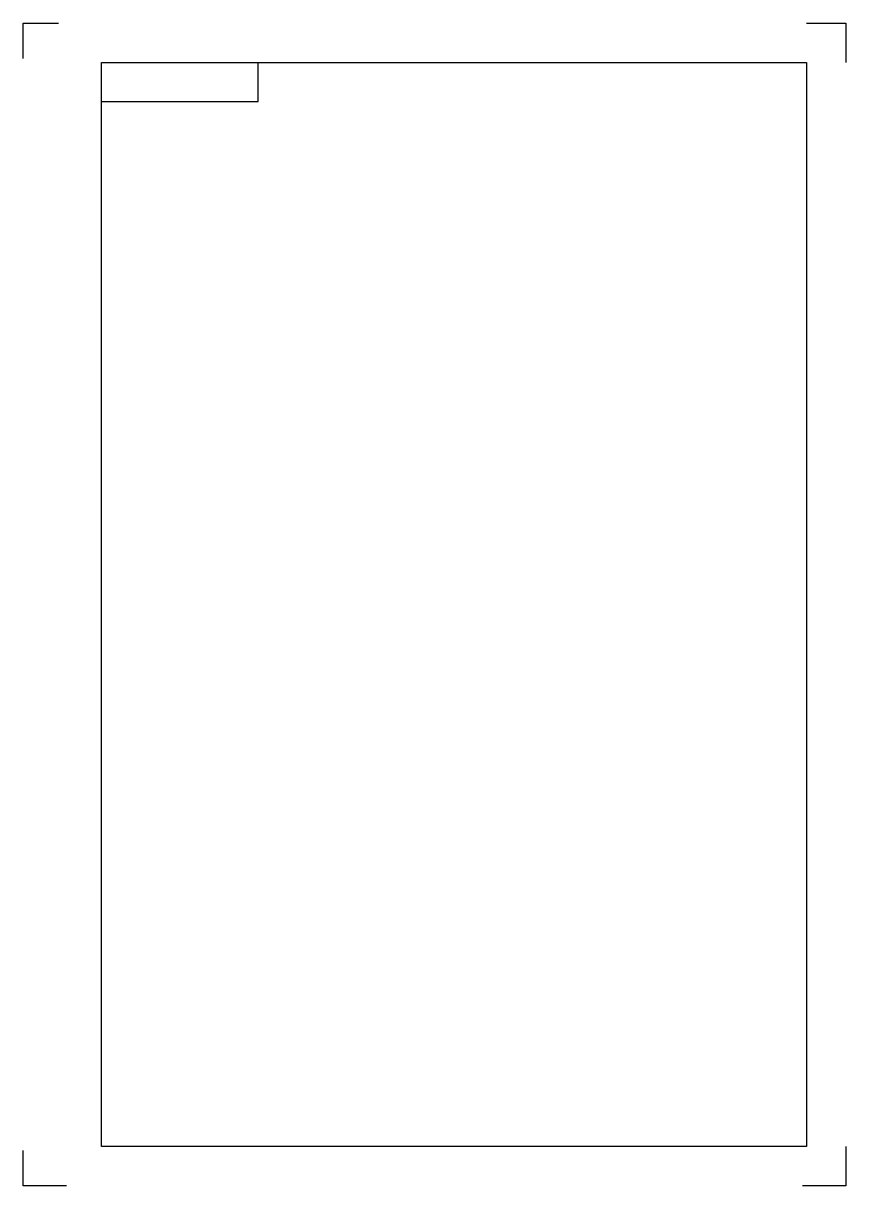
# Model space of a CAD drawing. Header units: metres. Extents: x 0 to 210, y 0 to 297.
import ezdxf

# ---------------------------------------------------------------- set-up
doc = ezdxf.new("R2010")
doc.units = ezdxf.units.M
doc.header["$MEASUREMENT"] = 0
doc.layers.get('0').update_dxf_attribs({"linetype": 'CONTINUOUS'})

msp = doc.modelspace()

# ---------------------------------------------------------------- linework, layer by layer
at = {"color": 1}
for p, q in [((0, 297), (9, 297)), ((0, 288), (0, 297)), ((200, 297), (210, 297)), ((210, 297), (210, 287)), ((60, 277), (60, 287)), ((20, 277), (60, 277)), ((0, 0), (0, 9)), ((210, 10), (210, 0)), ((11, 0), (0, 0)), ((210, 0), (199, 0))]:
    msp.add_line(p, q, dxfattribs=at)
at = {"color": 7}
for p, q in [((20, 287), (200, 287)), ((20, 10), (20, 287)), ((200, 287), (200, 10)), ((200, 10), (20, 10))]:
    msp.add_line(p, q, dxfattribs=at)

doc.saveas('drawing.dxf')
